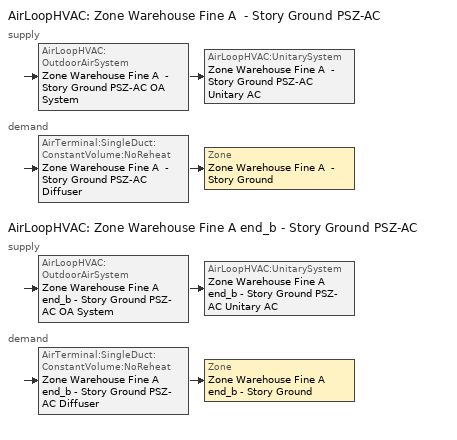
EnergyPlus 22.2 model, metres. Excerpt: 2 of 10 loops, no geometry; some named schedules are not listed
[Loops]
AirLoopHVAC 'Zone Warehouse Fine A  - Story Ground PSZ-AC'
 supply: AirLoopHVAC:OutdoorAirSystem 'Zone Warehouse Fine A  - Story Ground PSZ-AC OA System' > AirLoopHVAC:UnitarySystem 'Zone Warehouse Fine A  - Story Ground PSZ-AC Unitary AC'
 demand: AirTerminal:SingleDuct:ConstantVolume:NoReheat 'Zone Warehouse Fine A  - Story Ground PSZ-AC Diffuser' > Zone 'Zone Warehouse Fine A  - Story Ground'
AirLoopHVAC 'Zone Warehouse Fine A end_b - Story Ground PSZ-AC'
 supply: AirLoopHVAC:OutdoorAirSystem 'Zone Warehouse Fine A end_b - Story Ground PSZ-AC OA System' > AirLoopHVAC:UnitarySystem 'Zone Warehouse Fine A end_b - Story Ground PSZ-AC Unitary AC'
 demand: AirTerminal:SingleDuct:ConstantVolume:NoReheat 'Zone Warehouse Fine A end_b - Story Ground PSZ-AC Diffuser' > Zone 'Zone Warehouse Fine A end_b - Story Ground'
[ZoneControl:Thermostat] Temperature Difference Between Cutout And Setpoint {deltaC}=0
Name | Zone or ZoneList | Control Type Schedule | Control 1
Zone Warehouse Fine A  - Story Ground Thermostat | Zone Warehouse Fine A  - Story Ground | Zone Warehouse Fine A  - Story Ground Thermostat Schedule | Warehouse Fine - 90.1-2007 Thermostat
Zone Warehouse Fine A end_b - Story Ground Thermostat | Zone Warehouse Fine A end_b - Story Ground | Zone Warehouse Fine A end_b - Story Ground Thermostat Schedule | Warehouse Fine - 90.1-2007 Thermostat 1
[ThermostatSetpoint:DualSetpoint] Heating Setpoint Temperature Schedule=Warehouse Fine Storage Heating Setpoint Schedule; Cooling Setpoint Temperature Schedule=Warehouse Fine Storage Cooling Setpoint Schedule
Warehouse Fine - 90.1-2007 Thermostat; Warehouse Fine - 90.1-2007 Thermostat 1
[ZoneHVAC:Baseboard:Convective:Electric] Availability Schedule=Outage Availability Schedule; Heating Design Capacity {W}=Autosize; Efficiency=1
Zone Warehouse Bulk A  - Story Ground Electric Baseboard; Zone Warehouse Bulk A end_a - Story Ground Electric Baseboard; Zone Warehouse Bulk B  - Story Ground Electric Baseboard; Zone Warehouse Bulk B end_a - Story Ground Electric Baseboard; Zone Warehouse Bulk C  - Story Ground Electric Baseboard; Zone Warehouse Bulk C end_a - Story Ground Electric Baseboard
[Zone equipment]
Zone Warehouse Fine A  - Story Ground: Zone Warehouse Fine A  - Story Ground PSZ-AC Diffuser
Zone Warehouse Fine A end_b - Story Ground: Zone Warehouse Fine A end_b - Story Ground PSZ-AC Diffuser
[Sizing:Zone] Zone Cooling Design Supply Air Temperature Input Method=SupplyAirTemperature; Zone Cooling Design Supply Air Temperature {C}=12.7778; Zone Cooling Design Supply Air Temperature Difference {deltaC}=11.11; Zone Heating Design Supply Air Temperature Input Method=SupplyAirTemperature; Zone Heating Design Supply Air Temperature {C}=50; Zone Heating Design Supply Air Temperature Difference {deltaC}=11.11; Zone Cooling Design Supply Air Humidity Ratio {kgWater/kgDryAir}=0.0085; Zone Heating Design Supply Air Humidity Ratio {kgWater/kgDryAir}=0.008; Cooling Design Air Flow Method=DesignDay; Cooling Design Air Flow Rate {m3/s}=0; Cooling Minimum Air Flow per Zone Floor Area {m3/s-m2}=0.000762; Cooling Minimum Air Flow {m3/s}=0; Cooling Minimum Air Flow Fraction=0; Heating Design Air Flow Method=DesignDay; Heating Design Air Flow Rate {m3/s}=0; Heating Maximum Air Flow per Zone Floor Area {m3/s-m2}=0.002032; Heating Maximum Air Flow {m3/s}=0.141576; Heating Maximum Air Flow Fraction=0.3; Account for Dedicated Outdoor Air System=No; Zone Load Sizing Method=Sensible Load Only No Latent Load; Zone Latent Cooling Design Supply Air Humidity Ratio Input Method=HumidityRatioDifference; Zone Cooling Design Supply Air Humidity Ratio Difference {kgWater/kgDryAir}=0.005; Zone Latent Heating Design Supply Air Humidity Ratio Input Method=HumidityRatioDifference; Zone Humidification Design Supply Air Humidity Ratio Difference {kgWater/kgDryAir}=0.005
Name | Design Specification Outdoor Air Object
Zone Warehouse Fine A  - Story Ground | Zone Warehouse Fine A  - Story Ground DSOA Space List
Zone Warehouse Fine A end_b - Story Ground | Zone Warehouse Fine A end_b - Story Ground DSOA Space List
[DesignSpecification:OutdoorAir]
Warehouse Fine Ventilation: Outdoor Air Method=Sum; Outdoor Air Flow per Person {m3/s-person}=0; Outdoor Air Flow per Zone Floor Area {m3/s-m2}=0.0003048; Outdoor Air Flow per Zone {m3/s}=0; Outdoor Air Flow Air Changes per Hour {1/hr}=0
[DesignSpecification:OutdoorAir:SpaceList] Space Design Specification Outdoor Air Object Name 1=Warehouse Fine Ventilation
Name | Space Name 1
Zone Warehouse Fine A  - Story Ground DSOA Space List | Warehouse Fine A  - Story Ground
Zone Warehouse Fine A end_b - Story Ground DSOA Space List | Warehouse Fine A end_b - Story Ground
[AirTerminal:SingleDuct:ConstantVolume:NoReheat] Availability Schedule=Always On Discrete; Maximum Air Flow Rate {m3/s}=AutoSize
Zone Warehouse Fine A  - Story Ground PSZ-AC Diffuser; Zone Warehouse Fine A end_b - Story Ground PSZ-AC Diffuser
[Controller:MechanicalVentilation] Availability Schedule=Always On Discrete; Demand Controlled Ventilation=No; System Outdoor Air Method=ZoneSum; Design Specification Outdoor Air Object Name 1=Warehouse Fine Ventilation
Name | Zone or ZoneList Name 1
Controller Mechanical Ventilation 1 | Zone Warehouse Fine A  - Story Ground
Controller Mechanical Ventilation 2 | Zone Warehouse Fine A end_b - Story Ground
[AirLoopHVAC] Design Supply Air Flow Rate {m3/s}=AutoSize; Design Return Air Flow Fraction of Supply Air Flow=1
Zone Warehouse Fine A  - Story Ground PSZ-AC; Zone Warehouse Fine A end_b - Story Ground PSZ-AC
[Sizing:System] Type of Load to Size On=Sensible; Design Outdoor Air Flow Rate {m3/s}=Autosize; Central Heating Maximum System Air Flow Ratio=1; Preheat Design Temperature {C}=7.22222; Preheat Design Humidity Ratio {kgWater/kgDryAir}=0.008; Precool Design Temperature {C}=12.7778; Precool Design Humidity Ratio {kgWater/kgDryAir}=0.008; Central Cooling Design Supply Air Temperature {C}=12.7778; Central Heating Design Supply Air Temperature {C}=50; Type of Zone Sum to Use=Coincident; 100% Outdoor Air in Cooling=No; 100% Outdoor Air in Heating=No; Central Cooling Design Supply Air Humidity Ratio {kgWater/kgDryAir}=0.0085; Central Heating Design Supply Air Humidity Ratio {kgWater/kgDryAir}=0.008; Cooling Supply Air Flow Rate Method=DesignDay; Cooling Supply Air Flow Rate {m3/s}=0; Cooling Supply Air Flow Rate Per Floor Area {m3/s-m2}=0.00996765; Cooling Fraction of Autosized Cooling Supply Air Flow Rate=1; Cooling Supply Air Flow Rate Per Unit Cooling Capacity {m3/s-W}=3.94755e-05; Heating Supply Air Flow Rate Method=DesignDay; Heating Supply Air Flow Rate {m3/s}=0; Heating Supply Air Flow Rate Per Floor Area {m3/s-m2}=0.00996765; Heating Fraction of Autosized Heating Supply Air Flow Rate=1; Heating Fraction of Autosized Cooling Supply Air Flow Rate=1; Heating Supply Air Flow Rate Per Unit Heating Capacity {m3/s-W}=3.15882e-05; System Outdoor Air Method=ZoneSum; Zone Maximum Outdoor Air Fraction=1; Cooling Design Capacity Method=CoolingDesignCapacity; Cooling Design Capacity {W}=Autosize; Cooling Design Capacity Per Floor Area {W/m2}=234.7; Fraction of Autosized Cooling Design Capacity=1; Heating Design Capacity Method=HeatingDesignCapacity; Heating Design Capacity {W}=Autosize; Heating Design Capacity Per Floor Area {W/m2}=157; Fraction of Autosized Heating Design Capacity=1; Central Cooling Capacity Control Method=OnOff; Occupant Diversity=Autosize
Zone Warehouse Fine A  - Story Ground PSZ-AC; Zone Warehouse Fine A end_b - Story Ground PSZ-AC
[AvailabilityManager:NightCycle] Applicability Schedule=Always On Discrete; Control Type=CycleOnAny; Thermostat Tolerance {deltaC}=1; Cycling Run Time Control Type=FixedRunTime; Cycling Run Time {s}=1800
Name | Fan Schedule
Availability Manager Night Cycle 6 | Zone Warehouse Fine A  - Story Ground PSZ-AC Occ Sch
Availability Manager Night Cycle 7 | Zone Warehouse Fine A end_b - Story Ground PSZ-AC Occ Sch
Availability Manager Night Cycle 8 | Zone Warehouse Fine B  - Story Ground PSZ-AC Occ Sch
Availability Manager Night Cycle 9 | Zone Warehouse Fine B end_b - Story Ground PSZ-AC Occ Sch
Availability Manager Night Cycle 10 | Zone Warehouse Fine C  - Story Ground PSZ-AC Occ Sch
Availability Manager Night Cycle 11 | Zone Warehouse Fine C end_b - Story Ground PSZ-AC Occ Sch
Availability Manager Night Cycle 12 | Zone Warehouse Office A  - Story Ground PSZ-AC Occ Sch
Availability Manager Night Cycle 13 | Zone Warehouse Office B  - Story Ground PSZ-AC Occ Sch
Availability Manager Night Cycle 14 | Zone Warehouse Office C  - Story Ground PSZ-AC Occ Sch
[Controller:OutdoorAir] Minimum Outdoor Air Flow Rate {m3/s}=Autosize; Maximum Outdoor Air Flow Rate {m3/s}=Autosize; Economizer Control Type=NoEconomizer; Economizer Control Action Type=ModulateFlow; Economizer Maximum Limit Dry-Bulb Temperature {C}=28; Economizer Maximum Limit Enthalpy {J/kg}=64000; Lockout Type=LockoutWithCompressor; Minimum Limit Type=FixedMinimum; Minimum Outdoor Air Schedule=Always On Discrete; High Humidity Control=No; Control High Indoor Humidity Based on Outdoor Humidity Ratio=Yes; Heat Recovery Bypass Control Type=BypassWhenWithinEconomizerLimits
Name | Maximum Fraction of Outdoor Air Schedule | Mechanical Ventilation Controller
Zone Warehouse Fine A  - Story Ground PSZ-AC OA System Controller | ZoneWarehouseFineAStoryGroundPSZACmaxOASch | Controller Mechanical Ventilation 1
Zone Warehouse Fine A end_b - Story Ground PSZ-AC OA System Controller | ZoneWarehouseFineAendbStoryGroundPSZACmaxOASch | Controller Mechanical Ventilation 2
[AvailabilityManager:Scheduled] Schedule=Always On Discrete
Zone Warehouse Fine A  - Story Ground PSZ-AC OA System Availability Manager; Zone Warehouse Fine A end_b - Story Ground PSZ-AC OA System Availability Manager; Zone Warehouse Fine B  - Story Ground PSZ-AC OA System Availability Manager; Zone Warehouse Fine B end_b - Story Ground PSZ-AC OA System Availability Manager; Zone Warehouse Fine C  - Story Ground PSZ-AC OA System Availability Manager; Zone Warehouse Fine C end_b - Story Ground PSZ-AC OA System Availability Manager; Zone Warehouse Office A  - Story Ground PSZ-AC OA System Availability Manager; Zone Warehouse Office B  - Story Ground PSZ-AC OA System Availability Manager; Zone Warehouse Office C  - Story Ground PSZ-AC OA System Availability Manager
[SetpointManager:MixedAir] Control Variable=Temperature
Name | Setpoint Node or NodeList
Zone Warehouse Fine A  - Story Ground PSZ-AC Mixed Air Node OS Default SPM | Zone Warehouse Fine A  - Story Ground PSZ-AC Mixed Air Node
Zone Warehouse Fine A end_b - Story Ground PSZ-AC Mixed Air Node OS Default SPM | Zone Warehouse Fine A end_b - Story Ground PSZ-AC Mixed Air Node
[AirLoopHVAC:UnitarySystem] Control Type=Load; Dehumidification Control Type=None; Availability Schedule=Outage Availability Schedule; Fan Placement=DrawThrough; DX Heating Coil Sizing Ratio=1; Use DOAS DX Cooling Coil=No; Minimum Supply Air Temperature {C}=2; Latent Load Control=SensibleOnlyLoadControl; Cooling Supply Air Flow Rate {m3/s}=Autosize; Heating Supply Air Flow Rate {m3/s}=Autosize; No Load Supply Air Flow Rate {m3/s}=Autosize; Maximum Supply Air Temperature {C}=80; Maximum Outdoor Dry-Bulb Temperature for Supplemental Heater Operation {C}=21; Maximum Cycling Rate {cycles/hr}=2.5; Heat Pump Time Constant {s}=60; Fraction of On-Cycle Power Use=0.01; Heat Pump Fan Delay Time {s}=60; Ancillary On-Cycle Electric Power {W}=0; Ancillary Off-Cycle Electric Power {W}=0
Name | Controlling Zone or Thermostat Location | Supply Fan | Supply Air Fan Operating Mode Schedule | Heating Coil | Cooling Coil | Supplemental Heating Coil
Zone Warehouse Fine A  - Story Ground PSZ-AC Unitary AC | Zone Warehouse Fine A  - Story Ground | Zone Warehouse Fine A  - Story Ground PSZ-AC Fan | Zone Warehouse Fine A  - Story Ground PSZ-AC Occ Sch | Zone Warehouse Fine A  - Story Ground PSZ-AC Gas Htg Coil 8kBtu/hr 0.8 Thermal Eff | Zone Warehouse Fine A  - Story Ground PSZ-AC 1spd DX AC Clg Coil 3kBtu/hr 13.0SEER | Zone Warehouse Fine A  - Story Ground PSZ-AC No Heat
Zone Warehouse Fine A end_b - Story Ground PSZ-AC Unitary AC | Zone Warehouse Fine A end_b - Story Ground | Zone Warehouse Fine A end_b - Story Ground PSZ-AC Fan | Zone Warehouse Fine A end_b - Story Ground PSZ-AC Occ Sch | Zone Warehouse Fine A end_b - Story Ground PSZ-AC Gas Htg Coil 14kBtu/hr 0.8 Thermal Eff | Zone Warehouse Fine A end_b - Story Ground PSZ-AC 1spd DX AC Clg Coil 5kBtu/hr 13.0SEER | Zone Warehouse Fine A end_b - Story Ground PSZ-AC No Heat
[Fan:OnOff] Availability Schedule=Always On Discrete; Fan Total Efficiency=0.53625; Pressure Rise {Pa}=622.722; Maximum Flow Rate {m3/s}=Autosize; Motor Efficiency=0.825; Motor In Airstream Fraction=1
Name | Fan Power Ratio Function of Speed Ratio Curve | Fan Efficiency Ratio Function of Speed Ratio Curve
Zone Warehouse Fine A  - Story Ground PSZ-AC Fan | Fan On Off Power Curve | Fan On Off Efficiency Curve
Zone Warehouse Fine A end_b - Story Ground PSZ-AC Fan | Fan On Off Power Curve 1 | Fan On Off Efficiency Curve 1
[Coil:Heating:Fuel] Availability Schedule=Always On Discrete; Fuel Type=NaturalGas; Burner Efficiency=0.8; Nominal Capacity {W}=AutoSize; Parasitic Electric Load {W}=0; Parasitic Fuel Load {W}=0
Zone Warehouse Fine A  - Story Ground PSZ-AC Gas Htg Coil 8kBtu/hr 0.8 Thermal Eff; Zone Warehouse Fine A end_b - Story Ground PSZ-AC Gas Htg Coil 14kBtu/hr 0.8 Thermal Eff
[Coil:Cooling:DX:SingleSpeed] Availability Schedule=Always On Discrete; Gross Rated Total Cooling Capacity {W}=Autosize; Gross Rated Sensible Heat Ratio=Autosize; Gross Rated Cooling COP {W/W}=3.91157; Rated Air Flow Rate {m3/s}=Autosize; Rated Evaporator Fan Power Per Volume Flow Rate 2017 {W/(m3/s)}=773.3; Rated Evaporator Fan Power Per Volume Flow Rate 2023 {W/(m3/s)}=934.4; Total Cooling Capacity Function of Temperature Curve=CoilClgDXQRatio_fTwbToadbSI; Total Cooling Capacity Function of Flow Fraction Curve=CoilClgDXSnglQRatio_fCFMRatio; Energy Input Ratio Function of Temperature Curve=CoilClgDXEIRRatio_fTwbToadbSI; Energy Input Ratio Function of Flow Fraction Curve=CoilClgDXSnglEIRRatio_fCFMRatio; Part Load Fraction Correlation Curve=CoilClgDXEIRRatio_fQFrac; Minimum Outdoor Dry-Bulb Temperature for Compressor Operation {C}=-25; Nominal Time for Condensate Removal to Begin {s}=0; Ratio of Initial Moisture Evaporation Rate and Steady State Latent Capacity=0; Maximum Cycling Rate {cycles/hr}=0; Latent Capacity Time Constant {s}=0; Condenser Type=AirCooled; Evaporative Condenser Effectiveness=0.9; Evaporative Condenser Air Flow Rate {m3/s}=Autosize; Evaporative Condenser Pump Rated Power Consumption {W}=Autosize; Crankcase Heater Capacity {W}=0; Maximum Outdoor Dry-Bulb Temperature for Crankcase Heater Operation {C}=10; Basin Heater Capacity {W/K}=0; Basin Heater Setpoint Temperature {C}=2
Zone Warehouse Fine A  - Story Ground PSZ-AC 1spd DX AC Clg Coil 3kBtu/hr 13.0SEER; Zone Warehouse Fine A end_b - Story Ground PSZ-AC 1spd DX AC Clg Coil 5kBtu/hr 13.0SEER
[Coil:Heating:Electric] Availability Schedule=Always Off Discrete; Efficiency=1; Nominal Capacity {W}=0
Zone Warehouse Fine A  - Story Ground PSZ-AC No Heat; Zone Warehouse Fine A end_b - Story Ground PSZ-AC No Heat
[SetpointManager:SingleZone:Reheat] Control Variable=Temperature; Minimum Supply Air Temperature {C}=12.7778; Maximum Supply Air Temperature {C}=50
Name | Control Zone | Setpoint Node or NodeList
Zone Warehouse Fine A  - Story Ground Setpoint Manager SZ Reheat | Zone Warehouse Fine A  - Story Ground | Zone Warehouse Fine A  - Story Ground PSZ-AC Supply Outlet Node
Zone Warehouse Fine A end_b - Story Ground Setpoint Manager SZ Reheat | Zone Warehouse Fine A end_b - Story Ground | Zone Warehouse Fine A end_b - Story Ground PSZ-AC Supply Outlet Node
[Schedule:Day:Interval]
Warehouse Fine Storage Heating Setpoint Schedule Default; autogen Warehouse Fine Storage Heating Setpoint Schedule 0_day_sch; autogen Warehouse Fine Storage Heating Setpoint Schedule 1_day_sch: Average, 24:00, 15.56
Warehouse Fine Storage Heating Setpoint Schedule Summer Design Day; Warehouse Fine Storage Heating Setpoint Schedule Winter Design Day: No, 24:00, 15.56
Warehouse Fine Storage Cooling Setpoint Schedule Default: Average, 24:00, 67.7693
Warehouse Fine Storage Cooling Setpoint Schedule Summer Design Day; Warehouse Fine Storage Cooling Setpoint Schedule Winter Design Day: No, 24:00, 26.7
Schedule Day 18; Schedule Day 19; Schedule Day 21; Schedule Day 23; Schedule Day 25; Schedule Day 26; Schedule Day 27; Schedule Day 59: No, 01:00, 0, 02:00, 0, 03:00, 0, 04:00, 0, 05:00, 0, 06:00, 0, 07:00, 0, 08:00, 0, 09:00, 0, 10:00, 0, 11:00, 0, 12:00, 0, 13:00, 0, 14:00, 0, 15:00, 0, 16:00, 0, 17:00, 0, 18:00, 0, 19:00, 0, 20:00, 0, 21:00, 0, 22:00, 0, 23:00, 0, 24:00, 0
Schedule Day 22; Schedule Day 58: No, 01:00, 0.7, 02:00, 0.7, 03:00, 0.7, 04:00, 0.7, 05:00, 0.7, 06:00, 0.7, 07:00, 0, 08:00, 0, 09:00, 0, 10:00, 0, 11:00, 0, 12:00, 0, 13:00, 0, 14:00, 0, 15:00, 0, 16:00, 0, 17:00, 0, 18:00, 0, 19:00, 0, 20:00, 0, 21:00, 0, 22:00, 0, 23:00, 0, 24:00, 0
Schedule Day 24; Schedule Day 60: No, 01:00, 0, 02:00, 0, 03:00, 0, 04:00, 0, 05:00, 0, 06:00, 0, 07:00, 0.7, 08:00, 0.7, 09:00, 0.7, 10:00, 0.7, 11:00, 0.7, 12:00, 0.7, 13:00, 0.7, 14:00, 0.7, 15:00, 0.7, 16:00, 0.7, 17:00, 0.7, 18:00, 0.7, 19:00, 0.7, 20:00, 0.7, 21:00, 0.7, 22:00, 0.7, 23:00, 0.7, 24:00, 0.7
Zone Warehouse Fine A  - Story Ground PSZ-AC Occ Sch Default; Zone Warehouse Fine A  - Story Ground PSZ-AC Occ Sch Sunday; Zone Warehouse Fine A end_b - Story Ground PSZ-AC Occ Sch Default; Zone Warehouse Fine A end_b - Story Ground PSZ-AC Occ Sch Sunday: No, 24:00, 0
Zone Warehouse Fine A  - Story Ground PSZ-AC Occ Sch Summer Design Day; Zone Warehouse Fine A  - Story Ground PSZ-AC Occ Sch Winter Design Day; Zone Warehouse Fine A end_b - Story Ground PSZ-AC Occ Sch Summer Design Day; Zone Warehouse Fine A end_b - Story Ground PSZ-AC Occ Sch Winter Design Day: No, 24:00, 1
ZoneWarehouseFineAendbStoryGroundPSZACmaxOASchDefault; ZoneWarehouseFineAStoryGroundPSZACmaxOASchDefault: No, 24:00, 0.7
[Schedule:Week:Daily]
Warehouse Fine Storage Heating Setpoint Schedule Week Rule - Jan1-Feb25: Warehouse Fine Storage Heating Setpoint Schedule Default, autogen Warehouse Fine Storage Heating Setpoint Schedule 0_day_sch, Warehouse Fine Storage Heating Setpoint Schedule Default, Warehouse Fine Storage Heating Setpoint Schedule Default, autogen Warehouse Fine Storage Heating Setpoint Schedule 1_day_sch, Warehouse Fine Storage Heating Setpoint Schedule Default, Warehouse Fine Storage Heating Setpoint Schedule Default, Warehouse Fine Storage Heating Setpoint Schedule Default, Warehouse Fine Storage Heating Setpoint Schedule Summer Design Day, Warehouse Fine Storage Heating Setpoint Schedule Winter Design Day, Warehouse Fine Storage Heating Setpoint Schedule Default, Warehouse Fine Storage Heating Setpoint Schedule Default
Warehouse Fine Storage Heating Setpoint Schedule Week Rule - Feb26-Mar4: Warehouse Fine Storage Heating Setpoint Schedule Default, autogen Warehouse Fine Storage Heating Setpoint Schedule 0_day_sch, Warehouse Fine Storage Heating Setpoint Schedule Default, autogen Warehouse Fine Storage Heating Setpoint Schedule 1_day_sch, Warehouse Fine Storage Heating Setpoint Schedule Default, Warehouse Fine Storage Heating Setpoint Schedule Default, Warehouse Fine Storage Heating Setpoint Schedule Default, Warehouse Fine Storage Heating Setpoint Schedule Default, Warehouse Fine Storage Heating Setpoint Schedule Summer Design Day, Warehouse Fine Storage Heating Setpoint Schedule Winter Design Day, Warehouse Fine Storage Heating Setpoint Schedule Default, Warehouse Fine Storage Heating Setpoint Schedule Default
Warehouse Fine Storage Heating Setpoint Schedule Week Rule - Mar5-Dec31: autogen Warehouse Fine Storage Heating Setpoint Schedule 0_day_sch, Warehouse Fine Storage Heating Setpoint Schedule Default, Warehouse Fine Storage Heating Setpoint Schedule Default, autogen Warehouse Fine Storage Heating Setpoint Schedule 1_day_sch, Warehouse Fine Storage Heating Setpoint Schedule Default, Warehouse Fine Storage Heating Setpoint Schedule Default, Warehouse Fine Storage Heating Setpoint Schedule Default, Warehouse Fine Storage Heating Setpoint Schedule Default, Warehouse Fine Storage Heating Setpoint Schedule Summer Design Day, Warehouse Fine Storage Heating Setpoint Schedule Winter Design Day, Warehouse Fine Storage Heating Setpoint Schedule Default, Warehouse Fine Storage Heating Setpoint Schedule Default
Warehouse Fine Storage Cooling Setpoint Schedule Week Rule - Jan1-Dec31: Warehouse Fine Storage Cooling Setpoint Schedule Default, Warehouse Fine Storage Cooling Setpoint Schedule Default, Warehouse Fine Storage Cooling Setpoint Schedule Default, Warehouse Fine Storage Cooling Setpoint Schedule Default, Warehouse Fine Storage Cooling Setpoint Schedule Default, Warehouse Fine Storage Cooling Setpoint Schedule Default, Warehouse Fine Storage Cooling Setpoint Schedule Default, Warehouse Fine Storage Cooling Setpoint Schedule Default, Warehouse Fine Storage Cooling Setpoint Schedule Summer Design Day, Warehouse Fine Storage Cooling Setpoint Schedule Winter Design Day, Warehouse Fine Storage Cooling Setpoint Schedule Default, Warehouse Fine Storage Cooling Setpoint Schedule Default
Zone Warehouse Fine A  - Story Ground PSZ-AC Occ Sch Week Rule - Jan1-Nov4; Zone Warehouse Fine A  - Story Ground PSZ-AC Occ Sch Week Rule - Nov12-Dec31: Zone Warehouse Fine A  - Story Ground PSZ-AC Occ Sch Sunday, Zone Warehouse Fine A  - Story Ground PSZ-AC Occ Sch Sunday, Zone Warehouse Fine A  - Story Ground PSZ-AC Occ Sch Sunday, Zone Warehouse Fine A  - Story Ground PSZ-AC Occ Sch Sunday, Zone Warehouse Fine A  - Story Ground PSZ-AC Occ Sch Default, Zone Warehouse Fine A  - Story Ground PSZ-AC Occ Sch Sunday, Zone Warehouse Fine A  - Story Ground PSZ-AC Occ Sch Sunday, Zone Warehouse Fine A  - Story Ground PSZ-AC Occ Sch Default, Zone Warehouse Fine A  - Story Ground PSZ-AC Occ Sch Summer Design Day, Zone Warehouse Fine A  - Story Ground PSZ-AC Occ Sch Winter Design Day, Zone Warehouse Fine A  - Story Ground PSZ-AC Occ Sch Default, Zone Warehouse Fine A  - Story Ground PSZ-AC Occ Sch Default
Zone Warehouse Fine A  - Story Ground PSZ-AC Occ Sch Week Rule - Nov5-Nov11: Zone Warehouse Fine A  - Story Ground PSZ-AC Occ Sch Sunday, Zone Warehouse Fine A  - Story Ground PSZ-AC Occ Sch Sunday, Zone Warehouse Fine A  - Story Ground PSZ-AC Occ Sch Sunday, Schedule Day 25, Schedule Day 26, Schedule Day 27, Zone Warehouse Fine A  - Story Ground PSZ-AC Occ Sch Sunday, Zone Warehouse Fine A  - Story Ground PSZ-AC Occ Sch Default, Zone Warehouse Fine A  - Story Ground PSZ-AC Occ Sch Summer Design Day, Zone Warehouse Fine A  - Story Ground PSZ-AC Occ Sch Winter Design Day, Zone Warehouse Fine A  - Story Ground PSZ-AC Occ Sch Default, Zone Warehouse Fine A  - Story Ground PSZ-AC Occ Sch Default
Zone Warehouse Fine A end_b - Story Ground PSZ-AC Occ Sch Week Rule - Jan1-Nov4; Zone Warehouse Fine A end_b - Story Ground PSZ-AC Occ Sch Week Rule - Nov12-Dec31: Zone Warehouse Fine A end_b - Story Ground PSZ-AC Occ Sch Sunday, Zone Warehouse Fine A end_b - Story Ground PSZ-AC Occ Sch Sunday, Zone Warehouse Fine A end_b - Story Ground PSZ-AC Occ Sch Sunday, Zone Warehouse Fine A end_b - Story Ground PSZ-AC Occ Sch Sunday, Zone Warehouse Fine A end_b - Story Ground PSZ-AC Occ Sch Default, Zone Warehouse Fine A end_b - Story Ground PSZ-AC Occ Sch Sunday, Zone Warehouse Fine A end_b - Story Ground PSZ-AC Occ Sch Sunday, Zone Warehouse Fine A end_b - Story Ground PSZ-AC Occ Sch Default, Zone Warehouse Fine A end_b - Story Ground PSZ-AC Occ Sch Summer Design Day, Zone Warehouse Fine A end_b - Story Ground PSZ-AC Occ Sch Winter Design Day, Zone Warehouse Fine A end_b - Story Ground PSZ-AC Occ Sch Default, Zone Warehouse Fine A end_b - Story Ground PSZ-AC Occ Sch Default
Zone Warehouse Fine A end_b - Story Ground PSZ-AC Occ Sch Week Rule - Nov5-Nov11: Zone Warehouse Fine A end_b - Story Ground PSZ-AC Occ Sch Sunday, Zone Warehouse Fine A end_b - Story Ground PSZ-AC Occ Sch Sunday, Zone Warehouse Fine A end_b - Story Ground PSZ-AC Occ Sch Sunday, Schedule Day 18, Schedule Day 19, Schedule Day 21, Zone Warehouse Fine A end_b - Story Ground PSZ-AC Occ Sch Sunday, Zone Warehouse Fine A end_b - Story Ground PSZ-AC Occ Sch Default, Zone Warehouse Fine A end_b - Story Ground PSZ-AC Occ Sch Summer Design Day, Zone Warehouse Fine A end_b - Story Ground PSZ-AC Occ Sch Winter Design Day, Zone Warehouse Fine A end_b - Story Ground PSZ-AC Occ Sch Default, Zone Warehouse Fine A end_b - Story Ground PSZ-AC Occ Sch Default
Zone Warehouse Fine B  - Story Ground PSZ-AC Occ Sch Week Rule - Jan1-Nov4: Zone Warehouse Fine B  - Story Ground PSZ-AC Occ Sch Sunday, Zone Warehouse Fine B  - Story Ground PSZ-AC Occ Sch Sunday, Zone Warehouse Fine B  - Story Ground PSZ-AC Occ Sch Sunday, Zone Warehouse Fine B  - Story Ground PSZ-AC Occ Sch Sunday, Zone Warehouse Fine B  - Story Ground PSZ-AC Occ Sch Default, Zone Warehouse Fine B  - Story Ground PSZ-AC Occ Sch Sunday, Zone Warehouse Fine B  - Story Ground PSZ-AC Occ Sch Sunday, Zone Warehouse Fine B  - Story Ground PSZ-AC Occ Sch Default, Zone Warehouse Fine B  - Story Ground PSZ-AC Occ Sch Summer Design Day, Zone Warehouse Fine B  - Story Ground PSZ-AC Occ Sch Winter Design Day, Zone Warehouse Fine B  - Story Ground PSZ-AC Occ Sch Default, Zone Warehouse Fine B  - Story Ground PSZ-AC Occ Sch Default
ZoneWarehouseFineAendbStoryGroundPSZACmaxOASch Week Rule - Jan1-Nov4; ZoneWarehouseFineAendbStoryGroundPSZACmaxOASch Week Rule - Nov12-Dec31: ZoneWarehouseFineAendbStoryGroundPSZACmaxOASchDefault, ZoneWarehouseFineAendbStoryGroundPSZACmaxOASchDefault, ZoneWarehouseFineAendbStoryGroundPSZACmaxOASchDefault, ZoneWarehouseFineAendbStoryGroundPSZACmaxOASchDefault, ZoneWarehouseFineAendbStoryGroundPSZACmaxOASchDefault, ZoneWarehouseFineAendbStoryGroundPSZACmaxOASchDefault, ZoneWarehouseFineAendbStoryGroundPSZACmaxOASchDefault, ZoneWarehouseFineAendbStoryGroundPSZACmaxOASchDefault, ZoneWarehouseFineAendbStoryGroundPSZACmaxOASchDefault, ZoneWarehouseFineAendbStoryGroundPSZACmaxOASchDefault, ZoneWarehouseFineAendbStoryGroundPSZACmaxOASchDefault, ZoneWarehouseFineAendbStoryGroundPSZACmaxOASchDefault
ZoneWarehouseFineAendbStoryGroundPSZACmaxOASch Week Rule - Nov5-Nov11: ZoneWarehouseFineAendbStoryGroundPSZACmaxOASchDefault, ZoneWarehouseFineAendbStoryGroundPSZACmaxOASchDefault, ZoneWarehouseFineAendbStoryGroundPSZACmaxOASchDefault, Schedule Day 58, Schedule Day 59, Schedule Day 60, ZoneWarehouseFineAendbStoryGroundPSZACmaxOASchDefault, ZoneWarehouseFineAendbStoryGroundPSZACmaxOASchDefault, ZoneWarehouseFineAendbStoryGroundPSZACmaxOASchDefault, ZoneWarehouseFineAendbStoryGroundPSZACmaxOASchDefault, ZoneWarehouseFineAendbStoryGroundPSZACmaxOASchDefault, ZoneWarehouseFineAendbStoryGroundPSZACmaxOASchDefault
ZoneWarehouseFineAStoryGroundPSZACmaxOASch Week Rule - Jan1-Nov4; ZoneWarehouseFineAStoryGroundPSZACmaxOASch Week Rule - Nov12-Dec31: ZoneWarehouseFineAStoryGroundPSZACmaxOASchDefault, ZoneWarehouseFineAStoryGroundPSZACmaxOASchDefault, ZoneWarehouseFineAStoryGroundPSZACmaxOASchDefault, ZoneWarehouseFineAStoryGroundPSZACmaxOASchDefault, ZoneWarehouseFineAStoryGroundPSZACmaxOASchDefault, ZoneWarehouseFineAStoryGroundPSZACmaxOASchDefault, ZoneWarehouseFineAStoryGroundPSZACmaxOASchDefault, ZoneWarehouseFineAStoryGroundPSZACmaxOASchDefault, ZoneWarehouseFineAStoryGroundPSZACmaxOASchDefault, ZoneWarehouseFineAStoryGroundPSZACmaxOASchDefault, ZoneWarehouseFineAStoryGroundPSZACmaxOASchDefault, ZoneWarehouseFineAStoryGroundPSZACmaxOASchDefault
ZoneWarehouseFineAStoryGroundPSZACmaxOASch Week Rule - Nov5-Nov11: ZoneWarehouseFineAStoryGroundPSZACmaxOASchDefault, ZoneWarehouseFineAStoryGroundPSZACmaxOASchDefault, ZoneWarehouseFineAStoryGroundPSZACmaxOASchDefault, Schedule Day 22, Schedule Day 23, Schedule Day 24, ZoneWarehouseFineAStoryGroundPSZACmaxOASchDefault, ZoneWarehouseFineAStoryGroundPSZACmaxOASchDefault, ZoneWarehouseFineAStoryGroundPSZACmaxOASchDefault, ZoneWarehouseFineAStoryGroundPSZACmaxOASchDefault, ZoneWarehouseFineAStoryGroundPSZACmaxOASchDefault, ZoneWarehouseFineAStoryGroundPSZACmaxOASchDefault
[Schedule:Year]
Warehouse Fine Storage Heating Setpoint Schedule: Warehouse Fine Storage Heating Setpoint Schedule Week Rule - Jan1-Feb25, 1, 1, 2, 25, Warehouse Fine Storage Heating Setpoint Schedule Week Rule - Feb26-Mar4, 2, 26, 3, 4, Warehouse Fine Storage Heating Setpoint Schedule Week Rule - Mar5-Dec31, 3, 5, 12, 31
Warehouse Fine Storage Cooling Setpoint Schedule: Warehouse Fine Storage Cooling Setpoint Schedule Week Rule - Jan1-Dec31, 1, 1, 12, 31
Zone Warehouse Fine A  - Story Ground PSZ-AC Occ Sch: Zone Warehouse Fine A  - Story Ground PSZ-AC Occ Sch Week Rule - Jan1-Nov4, 1, 1, 11, 4, Zone Warehouse Fine A  - Story Ground PSZ-AC Occ Sch Week Rule - Nov5-Nov11, 11, 5, 11, 11, Zone Warehouse Fine A  - Story Ground PSZ-AC Occ Sch Week Rule - Nov12-Dec31, 11, 12, 12, 31
Zone Warehouse Fine A end_b - Story Ground PSZ-AC Occ Sch: Zone Warehouse Fine A end_b - Story Ground PSZ-AC Occ Sch Week Rule - Jan1-Nov4, 1, 1, 11, 4, Zone Warehouse Fine A end_b - Story Ground PSZ-AC Occ Sch Week Rule - Nov5-Nov11, 11, 5, 11, 11, Zone Warehouse Fine A end_b - Story Ground PSZ-AC Occ Sch Week Rule - Nov12-Dec31, 11, 12, 12, 31
Zone Warehouse Fine B  - Story Ground PSZ-AC Occ Sch: Zone Warehouse Fine B  - Story Ground PSZ-AC Occ Sch Week Rule - Jan1-Nov4, 1, 1, 11, 4, Zone Warehouse Fine B  - Story Ground PSZ-AC Occ Sch Week Rule - Nov5-Nov11, 11, 5, 11, 11, Zone Warehouse Fine B  - Story Ground PSZ-AC Occ Sch Week Rule - Nov12-Dec31, 11, 12, 12, 31
Zone Warehouse Fine B end_b - Story Ground PSZ-AC Occ Sch: Zone Warehouse Fine B end_b - Story Ground PSZ-AC Occ Sch Week Rule - Jan1-Nov4, 1, 1, 11, 4, Zone Warehouse Fine B end_b - Story Ground PSZ-AC Occ Sch Week Rule - Nov5-Nov11, 11, 5, 11, 11, Zone Warehouse Fine B end_b - Story Ground PSZ-AC Occ Sch Week Rule - Nov12-Dec31, 11, 12, 12, 31
Zone Warehouse Fine C  - Story Ground PSZ-AC Occ Sch: Zone Warehouse Fine C  - Story Ground PSZ-AC Occ Sch Week Rule - Jan1-Nov4, 1, 1, 11, 4, Zone Warehouse Fine C  - Story Ground PSZ-AC Occ Sch Week Rule - Nov5-Nov11, 11, 5, 11, 11, Zone Warehouse Fine C  - Story Ground PSZ-AC Occ Sch Week Rule - Nov12-Dec31, 11, 12, 12, 31
Zone Warehouse Fine C end_b - Story Ground PSZ-AC Occ Sch: Zone Warehouse Fine C end_b - Story Ground PSZ-AC Occ Sch Week Rule - Jan1-Nov4, 1, 1, 11, 4, Zone Warehouse Fine C end_b - Story Ground PSZ-AC Occ Sch Week Rule - Nov5-Nov11, 11, 5, 11, 11, Zone Warehouse Fine C end_b - Story Ground PSZ-AC Occ Sch Week Rule - Nov12-Dec31, 11, 12, 12, 31
Zone Warehouse Office A  - Story Ground PSZ-AC Occ Sch: Zone Warehouse Office A  - Story Ground PSZ-AC Occ Sch Week Rule - Jan1-Nov4, 1, 1, 11, 4, Zone Warehouse Office A  - Story Ground PSZ-AC Occ Sch Week Rule - Nov5-Nov11, 11, 5, 11, 11, Zone Warehouse Office A  - Story Ground PSZ-AC Occ Sch Week Rule - Nov12-Dec31, 11, 12, 12, 31
Zone Warehouse Office B  - Story Ground PSZ-AC Occ Sch: Zone Warehouse Office B  - Story Ground PSZ-AC Occ Sch Week Rule - Jan1-Nov4, 1, 1, 11, 4, Zone Warehouse Office B  - Story Ground PSZ-AC Occ Sch Week Rule - Nov5-Nov11, 11, 5, 11, 11, Zone Warehouse Office B  - Story Ground PSZ-AC Occ Sch Week Rule - Nov12-Dec31, 11, 12, 12, 31
Zone Warehouse Office C  - Story Ground PSZ-AC Occ Sch: Zone Warehouse Office C  - Story Ground PSZ-AC Occ Sch Week Rule - Jan1-Nov4, 1, 1, 11, 4, Zone Warehouse Office C  - Story Ground PSZ-AC Occ Sch Week Rule - Nov5-Nov11, 11, 5, 11, 11, Zone Warehouse Office C  - Story Ground PSZ-AC Occ Sch Week Rule - Nov12-Dec31, 11, 12, 12, 31
ZoneWarehouseFineAendbStoryGroundPSZACmaxOASch: ZoneWarehouseFineAendbStoryGroundPSZACmaxOASch Week Rule - Jan1-Nov4, 1, 1, 11, 4, ZoneWarehouseFineAendbStoryGroundPSZACmaxOASch Week Rule - Nov5-Nov11, 11, 5, 11, 11, ZoneWarehouseFineAendbStoryGroundPSZACmaxOASch Week Rule - Nov12-Dec31, 11, 12, 12, 31
ZoneWarehouseFineAStoryGroundPSZACmaxOASch: ZoneWarehouseFineAStoryGroundPSZACmaxOASch Week Rule - Jan1-Nov4, 1, 1, 11, 4, ZoneWarehouseFineAStoryGroundPSZACmaxOASch Week Rule - Nov5-Nov11, 11, 5, 11, 11, ZoneWarehouseFineAStoryGroundPSZACmaxOASch Week Rule - Nov12-Dec31, 11, 12, 12, 31
[Schedule:Compact]
Outage Availability Schedule: Through: 01/01, For: AllDays, Until: 24:00, 1, Through: 01/02, For: AllDays, Until: 24:00, 1, Through: 01/03, For: AllDays, Until: 24:00, 1, Through: 01/04, For: AllDays, Until: 24:00, 1, Through: 01/05, For: AllDays, Until: 24:00, 1, Through: 01/06, For: AllDays, Until: 24:00, 1, Through: 01/07, For: AllDays, Until: 24:00, 1, Through: 01/08, For: AllDays, Until: 24:00, 1, Through: 01/09, For: AllDays, Until: 24:00, 1, Through: 01/10, For: AllDays, Until: 24:00, 1, Through: 01/11, For: AllDays, Until: 24:00, 1, Through: 01/12, For: AllDays, Until: 24:00, 1, Through: 01/13, For: AllDays, Until: 24:00, 1, Through: 01/14, For: AllDays, Until: 24:00, 1, Through: 01/15, For: AllDays, Until: 24:00, 1, Through: 01/16, For: AllDays, Until: 24:00, 1, Through: 01/17, For: AllDays, Until: 24:00, 1, Through: 01/18, For: AllDays, Until: 24:00, 1, Through: 01/19, For: AllDays, Until: 24:00, 1, Through: 01/20, For: AllDays, Until: 24:00, 1, Through: 01/21, For: AllDays, Until: 24:00, 1, Through: 01/22, For: AllDays, Until: 24:00, 1, Through: 01/23, For: AllDays, Until: 24:00, 1, Through: 01/24, For: AllDays, Until: 24:00, 1, Through: 01/25, For: AllDays, Until: 24:00, 1, Through: 01/26, For: AllDays, Until: 24:00, 1, Through: 01/27, For: AllDays, Until: 24:00, 1, Through: 01/28, For: AllDays, Until: 24:00, 1, Through: 01/29, For: AllDays, Until: 24:00, 1, Through: 01/30, For: AllDays, Until: 24:00, 1, Through: 01/31, For: AllDays, Until: 24:00, 1, Through: 02/01, For: AllDays, Until: 24:00, 1, Through: 02/02, For: AllDays, Until: 24:00, 1, Through: 02/03, For: AllDays, Until: 24:00, 1, Through: 02/04, For: AllDays, Until: 24:00, 1, Through: 02/05, For: AllDays, Until: 24:00, 1, Through: 02/06, For: AllDays, Until: 24:00, 1, Through: 02/07, For: AllDays, Until: 24:00, 1, Through: 02/08, For: AllDays, Until: 24:00, 1, Through: 02/09, For: AllDays, Until: 24:00, 1, Through: 02/10, For: AllDays, Until: 24:00, 1, Through: 02/11, For: AllDays, Until: 24:00, 1, Through: 02/12, For: AllDays, Until: 24:00, 1, Through: 02/13, For: AllDays, Until: 24:00, 1, Through: 02/14, For: AllDays, Until: 24:00, 1, Through: 02/15, For: AllDays, Until: 24:00, 1, Through: 02/16, For: AllDays, Until: 24:00, 1, Through: 02/17, For: AllDays, Until: 24:00, 1, Through: 02/18, For: AllDays, Until: 24:00, 1, Through: 02/19, For: AllDays, Until: 24:00, 1, Through: 02/20, For: AllDays, Until: 24:00, 1, Through: 02/21, For: AllDays, Until: 24:00, 1, Through: 02/22, For: AllDays, Until: 24:00, 1, Through: 02/23, For: AllDays, Until: 24:00, 1, Through: 02/24, For: AllDays, Until: 24:00, 1, Through: 02/25, For: AllDays, Until: 24:00, 1, Through: 02/26, For: AllDays, Until: 24:00, 1, Through: 02/27, For: AllDays, Until: 24:00, 1, Through: 02/28, For: AllDays, Until: 24:00, 1, Through: 03/01, For: AllDays, Until: 24:00, 1, Through: 03/02, For: AllDays, Until: 24:00, 1, Through: 03/03, For: AllDays, Until: 24:00, 1, Through: 03/04, For: AllDays, Until: 24:00, 1, Through: 03/05, For: AllDays, Until: 24:00, 1, Through: 03/06, For: AllDays, Until: 24:00, 1, Through: 03/07, For: AllDays, Until: 24:00, 1, Through: 03/08, For: AllDays, Until: 24:00, 1, Through: 03/09, For: AllDays, Until: 24:00, 1, Through: 03/10, For: AllDays, Until: 24:00, 1, Through: 03/11, For: AllDays, Until: 24:00, 1, Through: 03/12, For: AllDays, Until: 24:00, 1, Through: 03/13, For: AllDays, Until: 24:00, 1, Through: 03/14, For: AllDays, Until: 24:00, 1, Through: 03/15, For: AllDays, Until: 24:00, 1, Through: 03/16, For: AllDays, Until: 24:00, 1, Through: 03/17, For: AllDays, Until: 24:00, 1, Through: 03/18, For: AllDays, Until: 24:00, 1, Through: 03/19, For: AllDays, Until: 24:00, 1, Through: 03/20, For: AllDays, Until: 24:00, 1, Through: 03/21, For: AllDays, Until: 24:00, 1, Through: 03/22, For: AllDays, Until: 24:00, 1, Through: 03/23, For: AllDays, Until: 24:00, 1, Through: 03/24, For: AllDays, Until: 24:00, 1, Through: 03/25, For: AllDays, Until: 24:00, 1, Through: 03/26, For: AllDays, Until: 24:00, 1, Through: 03/27, For: AllDays, Until: 24:00, 1, Through: 03/28, For: AllDays, Until: 24:00, 1, Through: 03/29, For: AllDays, Until: 24:00, 1, Through: 03/30, For: AllDays, Until: 24:00, 1, Through: 03/31, For: AllDays, Until: 24:00, 1, Through: 04/01, For: AllDays, Until: 24:00, 1, Through: 04/02, For: AllDays, Until: 24:00, 1, Through: 04/03, For: AllDays, Until: 24:00, 1, Through: 04/04, For: AllDays, Until: 24:00, 1, Through: 04/05, For: AllDays, Until: 24:00, 1, Through: 04/06, For: AllDays, Until: 24:00, 1, Through: 04/07, For: AllDays, Until: 24:00, 1, Through: 04/08, For: AllDays, Until: 24:00, 1, Through: 04/09, For: AllDays, Until: 24:00, 1, Through: 04/10, For: AllDays, Until: 24:00, 1, Through: 04/11, For: AllDays, Until: 24:00, 1, Through: 04/12, For: AllDays, Until: 24:00, 1, Through: 04/13, For: AllDays, Until: 24:00, 1, Through: 04/14, For: AllDays, Until: 24:00, 1, Through: 04/15, For: AllDays, Until: 24:00, 1, Through: 04/16, For: AllDays, Until: 24:00, 1, Through: 04/17, For: AllDays, Until: 24:00, 1, Through: 04/18, For: AllDays, Until: 24:00, 1, Through: 04/19, For: AllDays, Until: 24:00, 1, Through: 04/20, For: AllDays, Until: 24:00, 1, Through: 04/21, For: AllDays, Until: 24:00, 1, Through: 04/22, For: AllDays, Until: 24:00, 1, Through: 04/23, For: AllDays, Until: 24:00, 1, Through: 04/24, For: AllDays, Until: 24:00, 1, Through: 04/25, For: AllDays, Until: 24:00, 1, Through: 04/26, For: AllDays, Until: 24:00, 1, Through: 04/27, For: AllDays, Until: 24:00, 1, Through: 04/28, For: AllDays, Until: 24:00, 1, Through: 04/29, For: AllDays, Until: 24:00, 1, Through: 04/30, For: AllDays, Until: 24:00, 1, Through: 05/01, For: AllDays, Until: 24:00, 1, Through: 05/02, For: AllDays, Until: 24:00, 1, Through: 05/03, For: AllDays, Until: 24:00, 1, Through: 05/04, For: AllDays, Until: 24:00, 1, Through: 05/05, For: AllDays, Until: 24:00, 1, Through: 05/06, For: AllDays, Until: 24:00, 1, Through: 05/07, For: AllDays, Until: 24:00, 1, Through: 05/08, For: AllDays, Until: 24:00, 1, Through: 05/09, For: AllDays, Until: 24:00, 1, Through: 05/10, For: AllDays, Until: 24:00, 1, Through: 05/11, For: AllDays, Until: 24:00, 1, Through: 05/12, For: AllDays, Until: 24:00, 1, Through: 05/13, For: AllDays, Until: 24:00, 1, Through: 05/14, For: AllDays, Until: 24:00, 1, Through: 05/15, For: AllDays, Until: 24:00, 1, Through: 05/16, For: AllDays, Until: 24:00, 1, Through: 05/17, For: AllDays, Until: 24:00, 1, Through: 05/18, For: AllDays, Until: 24:00, 1, Through: 05/19, For: AllDays, Until: 24:00, 1, Through: 05/20, For: AllDays, Until: 24:00, 1, Through: 05/21, For: AllDays, Until: 24:00, 1, Through: 05/22, For: AllDays, Until: 24:00, 1, Through: 05/23, For: AllDays, Until: 24:00, 1, Through: 05/24, For: AllDays, Until: 24:00, 1, Through: 05/25, For: AllDays, Until: 24:00, 1, Through: 05/26, For: AllDays, Until: 24:00, 1, Through: 05/27, For: AllDays, Until: 24:00, 1, Through: 05/28, For: AllDays, Until: 24:00, 1, Through: 05/29, For: AllDays, Until: 24:00, 1, Through: 05/30, For: AllDays, Until: 24:00, 1, Through: 05/31, For: AllDays, Until: 24:00, 1, Through: 06/01, For: AllDays, Until: 24:00, 1, Through: 06/02, For: AllDays, Until: 24:00, 1, Through: 06/03, For: AllDays, Until: 24:00, 1, Through: 06/04, For: AllDays, Until: 24:00, 1, Through: 06/05, For: AllDays, Until: 24:00, 1, Through: 06/06, For: AllDays, Until: 24:00, 1, Through: 06/07, For: AllDays, Until: 24:00, 1, Through: 06/08, For: AllDays, Until: 24:00, 1, Through: 06/09, For: AllDays, Until: 24:00, 1, Through: 06/10, For: AllDays, Until: 24:00, 1, Through: 06/11, For: AllDays, Until: 24:00, 1, Through: 06/12, For: AllDays, Until: 24:00, 1, Through: 06/13, For: AllDays, Until: 24:00, 1, Through: 06/14, For: AllDays, Until: 24:00, 1, Through: 06/15, For: AllDays, Until: 24:00, 1, Through: 06/16, For: AllDays, Until: 24:00, 1, Through: 06/17, For: AllDays, Until: 24:00, 1, Through: 06/18, For: AllDays, Until: 24:00, 1, Through: 06/19, For: AllDays, Until: 24:00, 1, Through: 06/20, For: AllDays, Until: 24:00, 1, Through: 06/21, For: AllDays, Until: 24:00, 1, Through: 06/22, For: AllDays, Until: 24:00, 1, Through: 06/23, For: AllDays, Until: 24:00, 1, Through: 06/24, For: AllDays, Until: 24:00, 1, Through: 06/25, For: AllDays, Until: 24:00, 1, Through: 06/26, For: AllDays, Until: 24:00, 1, Through: 06/27, For: AllDays, Until: 24:00, 1, Through: 06/28, For: AllDays, Until: 24:00, 1, Through: 06/29, For: AllDays, Until: 24:00, 1, Through: 06/30, For: AllDays, Until: 24:00, 1, Through: 07/01, For: AllDays, Until: 24:00, 1, Through: 07/02, For: AllDays, Until: 24:00, 1, Through: 07/03, For: AllDays, Until: 24:00, 1, Through: 07/04, For: AllDays, Until: 24:00, 1, Through: 07/05, For: AllDays, Until: 24:00, 1, Through: 07/06, For: AllDays, Until: 24:00, 1, Through: 07/07, For: AllDays, Until: 24:00, 1, Through: 07/08, For: AllDays, Until: 24:00, 1, Through: 07/09, For: AllDays, Until: 24:00, 1, Through: 07/10, For: AllDays, Until: 24:00, 1, Through: 07/11, For: AllDays, Until: 24:00, 1, Through: 07/12, For: AllDays, Until: 24:00, 1, Through: 07/13, For: AllDays, Until: 24:00, 1, Through: 07/14, For: AllDays, Until: 24:00, 1, Through: 07/15, For: AllDays, Until: 24:00, 1, Through: 07/16, For: AllDays, Until: 24:00, 1, Through: 07/17, For: AllDays, Until: 24:00, 1, Through: 07/18, For: AllDays, Until: 24:00, 1, Through: 07/19, For: AllDays, Until: 24:00, 1, Through: 07/20, For: AllDays, Until: 24:00, 1, Through: 07/21, For: AllDays, Until: 24:00, 1, Through: 07/22, For: AllDays, Until: 24:00, 1, Through: 07/23, For: AllDays, Until: 24:00, 1, Through: 07/24, For: AllDays, Until: 24:00, 1, Through: 07/25, For: AllDays, Until: 24:00, 1, Through: 07/26, For: AllDays, Until: 24:00, 1, Through: 07/27, For: AllDays, Until: 24:00, 1, Through: 07/28, For: AllDays, Until: 24:00, 1, Through: 07/29, For: AllDays, Until: 24:00, 1, Through: 07/30, For: AllDays, Until: 24:00, 1, Through: 07/31, For: AllDays, Until: 24:00, 1, Through: 08/01, For: AllDays, Until: 24:00, 1, Through: 08/02, For: AllDays, Until: 24:00, 1, Through: 08/03, For: AllDays, Until: 24:00, 1, Through: 08/04, For: AllDays, Until: 24:00, 1, Through: 08/05, For: AllDays, Until: 24:00, 1, Through: 08/06, For: AllDays, Until: 24:00, 1, Through: 08/07, For: AllDays, Until: 24:00, 1, Through: 08/08, For: AllDays, Until: 24:00, 1, Through: 08/09, For: AllDays, Until: 24:00, 1, Through: 08/10, For: AllDays, Until: 24:00, 1, Through: 08/11, For: AllDays, Until: 24:00, 1, Through: 08/12, For: AllDays, Until: 24:00, 1, Through: 08/13, For: AllDays, Until: 24:00, 1, Through: 08/14, For: AllDays, Until: 24:00, 1, Through: 08/15, For: AllDays, Until: 24:00, 1, Through: 08/16, For: AllDays, Until: 24:00, 1, Through: 08/17, For: AllDays, Until: 24:00, 1, Through: 08/18, For: AllDays, Until: 24:00, 1, Through: 08/19, For: AllDays, Until: 24:00, 1, Through: 08/20, For: AllDays, Until: 24:00, 1, Through: 08/21, For: AllDays, Until: 24:00, 1, Through: 08/22, For: AllDays, Until: 24:00, 1, Through: 08/23, For: AllDays, Until: 24:00, 1, Through: 08/24, For: AllDays, Until: 24:00, 1, Through: 08/25, For: AllDays, Until: 24:00, 1, Through: 08/26, For: AllDays, Until: 24:00, 1, Through: 08/27, For: AllDays, Until: 24:00, 1, Through: 08/28, For: AllDays, Until: 24:00, 1, Through: 08/29, For: AllDays, Until: 24:00, 1, Through: 08/30, For: AllDays, Until: 24:00, 1, Through: 08/31, For: AllDays, Until: 24:00, 1, Through: 09/01, For: AllDays, Until: 24:00, 1, Through: 09/02, For: AllDays, Until: 24:00, 1, Through: 09/03, For: AllDays, Until: 24:00, 1, Through: 09/04, For: AllDays, Until: 24:00, 1, Through: 09/05, For: AllDays, Until: 24:00, 1, Through: 09/06, For: AllDays, Until: 24:00, 1, Through: 09/07, For: AllDays, Until: 24:00, 1, Through: 09/08, For: AllDays, Until: 24:00, 1, Through: 09/09, For: AllDays, Until: 24:00, 1, Through: 09/10, For: AllDays, Until: 24:00, 1, Through: 09/11, For: AllDays, Until: 24:00, 1, Through: 09/12, For: AllDays, Until: 24:00, 1, Through: 09/13, For: AllDays, Until: 24:00, 1, Through: 09/14, For: AllDays, Until: 24:00, 1, Through: 09/15, For: AllDays, Until: 24:00, 1, Through: 09/16, For: AllDays, Until: 24:00, 1, Through: 09/17, For: AllDays, Until: 24:00, 1, Through: 09/18, For: AllDays, Until: 24:00, 1, Through: 09/19, For: AllDays, Until: 24:00, 1, Through: 09/20, For: AllDays, Until: 24:00, 1, Through: 09/21, For: AllDays, Until: 24:00, 1, Through: 09/22, For: AllDays, Until: 24:00, 1, Through: 09/23, For: AllDays, Until: 24:00, 1, Through: 09/24, For: AllDays, Until: 24:00, 1, Through: 09/25, For: AllDays, Until: 24:00, 1, Through: 09/26, For: AllDays, Until: 24:00, 1, Through: 09/27, For: AllDays, Until: 24:00, 1, Through: 09/28, For: AllDays, Until: 24:00, 1, Through: 09/29, For: AllDays, Until: 24:00, 1, Through: 09/30, For: AllDays, Until: 24:00, 1, Through: 10/01, For: AllDays, Until: 24:00, 1, Through: 10/02, For: AllDays, Until: 24:00, 1, Through: 10/03, For: AllDays, Until: 24:00, 1, Through: 10/04, For: AllDays, Until: 24:00, 1, Through: 10/05, For: AllDays, Until: 24:00, 1, Through: 10/06, For: AllDays, Until: 24:00, 1, Through: 10/07, For: AllDays, Until: 24:00, 1, Through: 10/08, For: AllDays, Until: 24:00, 1, Through: 10/09, For: AllDays, Until: 24:00, 1, Through: 10/10, For: AllDays, Until: 24:00, 1, Through: 10/11, For: AllDays, Until: 24:00, 1, Through: 10/12, For: AllDays, Until: 24:00, 1, Through: 10/13, For: AllDays, Until: 24:00, 1, Through: 10/14, For: AllDays, Until: 24:00, 1, Through: 10/15, For: AllDays, Until: 24:00, 1, Through: 10/16, For: AllDays, Until: 24:00, 1, Through: 10/17, For: AllDays, Until: 24:00, 1, Through: 10/18, For: AllDays, Until: 24:00, 1, Through: 10/19, For: AllDays, Until: 24:00, 1, Through: 10/20, For: AllDays, Until: 24:00, 1, Through: 10/21, For: AllDays, Until: 24:00, 1, Through: 10/22, For: AllDays, Until: 24:00, 1, Through: 10/23, For: AllDays, Until: 24:00, 1, Through: 10/24, For: AllDays, Until: 24:00, 1, Through: 10/25, For: AllDays, Until: 24:00, 1, Through: 10/26, For: AllDays, Until: 24:00, 1, Through: 10/27, For: AllDays, Until: 24:00, 1, Through: 10/28, For: AllDays, Until: 24:00, 1, Through: 10/29, For: AllDays, Until: 24:00, 1, Through: 10/30, For: AllDays, Until: 24:00, 1, Through: 10/31, For: AllDays, Until: 24:00, 1, Through: 11/01, For: AllDays, Until: 24:00, 1, Through: 11/02, For: AllDays, Until: 24:00, 1, Through: 11/03, For: AllDays, Until: 24:00, 1, Through: 11/04, For: AllDays, Until: 24:00, 1, Through: 11/05, For: AllDays, Until: 24:00, 1, Through: 11/06, For: AllDays, Until: 24:00, 1, Through: 11/07, For: AllDays, Until: 24:00, 1, Through: 11/08, For: AllDays, Until: 06:00, 1, Until: 24:00, 0, Through: 11/09, For: AllDays, Until: 24:00, 0, Through: 11/10, For: AllDays, Until: 06:00, 0, Until: 24:00, 1, Through: 11/11, For: AllDays, Until: 24:00, 1, Through: 11/12, For: AllDays, Until: 24:00, 1, Through: 11/13, For: AllDays, Until: 24:00, 1, Through: 11/14, For: AllDays, Until: 24:00, 1, Through: 11/15, For: AllDays, Until: 24:00, 1, Through: 11/16, For: AllDays, Until: 24:00, 1, Through: 11/17, For: AllDays, Until: 24:00, 1, Through: 11/18, For: AllDays, Until: 24:00, 1, Through: 11/19, For: AllDays, Until: 24:00, 1, Through: 11/20, For: AllDays, Until: 24:00, 1, Through: 11/21, For: AllDays, Until: 24:00, 1, Through: 11/22, For: AllDays, Until: 24:00, 1, Through: 11/23, For: AllDays, Until: 24:00, 1, Through: 11/24, For: AllDays, Until: 24:00, 1, Through: 11/25, For: AllDays, Until: 24:00, 1, Through: 11/26, For: AllDays, Until: 24:00, 1, Through: 11/27, For: AllDays, Until: 24:00, 1, Through: 11/28, For: AllDays, Until: 24:00, 1, Through: 11/29, For: AllDays, Until: 24:00, 1, Through: 11/30, For: AllDays, Until: 24:00, 1, Through: 12/01, For: AllDays, Until: 24:00, 1, Through: 12/02, For: AllDays, Until: 24:00, 1, Through: 12/03, For: AllDays, Until: 24:00, 1, Through: 12/04, For: AllDays, Until: 24:00, 1, Through: 12/05, For: AllDays, Until: 24:00, 1, Through: 12/06, For: AllDays, Until: 24:00, 1, Through: 12/07, For: AllDays, Until: 24:00, 1, Through: 12/08, For: AllDays, Until: 24:00, 1, Through: 12/09, For: AllDays, Until: 24:00, 1, Through: 12/10, For: AllDays, Until: 24:00, 1, Through: 12/11, For: AllDays, Until: 24:00, 1, Through: 12/12, For: AllDays, Until: 24:00, 1, Through: 12/13, For: AllDays, Until: 24:00, 1, Through: 12/14, For: AllDays, Until: 24:00, 1, Through: 12/15, For: AllDays, Until: 24:00, 1, Through: 12/16, For: AllDays, Until: 24:00, 1, Through: 12/17, For: AllDays, Until: 24:00, 1, Through: 12/18, For: AllDays, Until: 24:00, 1, Through: 12/19, For: AllDays, Until: 24:00, 1, Through: 12/20, For: AllDays, Until: 24:00, 1, Through: 12/21, For: AllDays, Until: 24:00, 1, Through: 12/22, For: AllDays, Until: 24:00, 1, Through: 12/23, For: AllDays, Until: 24:00, 1, Through: 12/24, For: AllDays, Until: 24:00, 1, Through: 12/25, For: AllDays, Until: 24:00, 1, Through: 12/26, For: AllDays, Until: 24:00, 1, Through: 12/27, For: AllDays, Until: 24:00, 1, Through: 12/28, For: AllDays, Until: 24:00, 1, Through: 12/29, For: AllDays, Until: 24:00, 1, Through: 12/30, For: AllDays, Until: 24:00, 1, Through: 12/31, For: AllDays, Until: 24:00, 1
Zone Warehouse Fine A  - Story Ground Thermostat Schedule; Zone Warehouse Fine A end_b - Story Ground Thermostat Schedule: Through: 12/31, For: AllDays, Until: 24:00, 4
[Schedule:Constant]
Name | Hourly Value
Always On Discrete | 1
Always Off Discrete | 0
[Curve:Exponent] Coefficient1 Constant=1; Coefficient2 Constant=0; Coefficient3 Constant=0; Minimum Value of x {BasedOnField A2}=0; Maximum Value of x {BasedOnField A2}=1
Fan On Off Power Curve; Fan On Off Power Curve 1
[Curve:Cubic] Maximum Value of x {BasedOnField A2}=1
Name | Coefficient1 Constant | Coefficient2 x | Coefficient3 x**2 | Coefficient4 x**3 | Minimum Value of x {BasedOnField A2}
Fan On Off Efficiency Curve; Fan On Off Efficiency Curve 1 | 1 | 0 | 0 | 0 | 0
CoilClgDXEIRRatio_fQFrac | 0 | 5.1091 | -8.5515 | 4.4744 | 0.7
[Curve:Biquadratic] Minimum Value of x {BasedOnField A2}=13.89; Maximum Value of x {BasedOnField A2}=25; Minimum Value of y {BasedOnField A3}=23.89; Maximum Value of y {BasedOnField A3}=46.11; Minimum Curve Output {BasedOnField A4}=0.77
Name | Coefficient1 Constant | Coefficient2 x | Coefficient3 x**2 | Coefficient4 y | Coefficient5 y**2 | Coefficient6 x*y | Maximum Curve Output {BasedOnField A4}
CoilClgDXQRatio_fTwbToadbSI | 0.86779 | 0.014245 | 0.000554 | -0.007569 | 3.2e-05 | -0.000191 | 1.29
CoilClgDXEIRRatio_fTwbToadbSI | 0.116709 | 0.028458 | -0.000411 | 0.021422 | 0.000162 | -0.00068 | 1.33
[Curve:Quadratic]
Name | Coefficient1 Constant | Coefficient2 x | Coefficient3 x**2 | Minimum Value of x {BasedOnField A2} | Maximum Value of x {BasedOnField A2}
CoilClgDXSnglQRatio_fCFMRatio | 0.8 | 0.2 | 0 | 0.5 | 1.5
CoilClgDXSnglEIRRatio_fCFMRatio | 1.156 | -0.1816 | 0.0256 | 0 | 1
